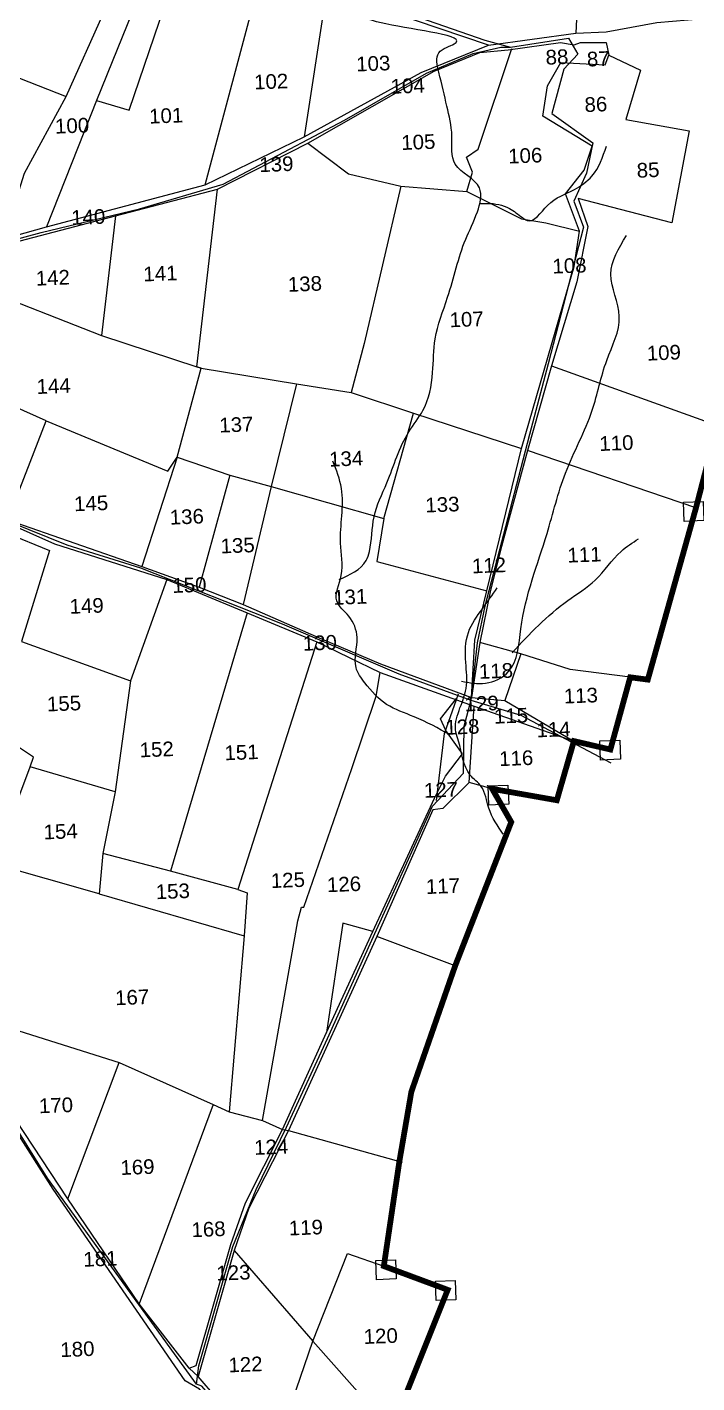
# Model space of a CAD drawing. Header units: inches. Extents: x 191726 to 254104, y 1600078 to 1621862.
# Drawn here: x 201251 to 202180, y 1614589 to 1616471 of the extents above; entities that cross this region are included whole.
import ezdxf
from ezdxf.enums import TextEntityAlignment as Align

# ---------------------------------------------------------------- set-up
doc = ezdxf.new("R2010")
doc.units = ezdxf.units.IN
doc.header["$LTSCALE"] = 15
doc.header["$MEASUREMENT"] = 0
doc.linetypes.add('ACAD_ISO02W100', pattern=[15, 12, -3])
for name, color, linetype in [('PLOT', 7, 'Continuous'), ('PLOT NO', 7, 'Continuous'), ('ROAD', 1, 'Continuous'), ('STREAM', 4, 'Continuous'), ('VILLAGE BOUNDARY STONES', 1, 'Continuous'), ('VILLAGE BOUNDAY', 5, 'Continuous')]:
    doc.layers.add(name, color=color, linetype=linetype)
doc.styles.get("Standard").update_dxf_attribs({"font": 'arial.ttf'})

msp = doc.modelspace()

# ---------------------------------------------------------------- linework, layer by layer
at = {"layer": 'PLOT'}
for points in [[(200964.2, 1616168.3), (201115.5, 1616164.7), (201168.7, 1616161.4), (201218.8, 1616177.1), (201278, 1616193.6), (201498.2, 1616251.9), (201635.5, 1616318.4), (201797.8, 1616407.6), (201891.3, 1616445.6), (202012.3, 1616462.2), (202054.3, 1616464.3), (202124.4, 1616477), (202276.5, 1616489.9), (202297.9, 1616481.5), (202333.9, 1616479.1), (202366.8, 1616476.3), (202387.2, 1616528.1), (202471.3, 1616702.8), (202527.5, 1616746.4), (202546.5, 1616840.2), (202527, 1616877.1)], [(201686, 1616693.6), (201753.3, 1616689.7), (201801.4, 1616664.6), (201889.9, 1616602.5), (201921.2, 1616562.4), (201990.5, 1616522.6), (202013.8, 1616491.5), (202012.3, 1616462.2)], [(201347.7, 1616368.8), (201392.6, 1616355.2), (201442, 1616499.3), (201486.5, 1616484.4), (201542.6, 1616648.9)], [(201891.3, 1616445.6), (201755.6, 1616491.2), (201663.5, 1616501.9), (201648.2, 1616509.4), (201573.5, 1616535.1), (201516.7, 1616572.7), (201448.2, 1616609.2), (201419.1, 1616620.4), (201392, 1616537.6), (201411.7, 1616528), (201347.7, 1616368.8), (201278, 1616193.6)], [(201218.8, 1616177.1), (201247.8, 1616267.8), (201305.4, 1616374.5), (201357.8, 1616491.1), (201392, 1616537.6)], [(201498.2, 1616251.9), (201573.5, 1616535.1)], [(201663.5, 1616501.9), (201635.5, 1616318.4)], [(201074.4, 1616465), (201305.4, 1616374.5)], [(201222.3, 1616169.2), (201373.8, 1616208.8), (201515.1, 1616246), (201640.4, 1616309.7), (201815.6, 1616409.7), (201879, 1616435.3), (201918.3, 1616439.2), (201991.2, 1616449.4), (202009.8, 1616445.9), (202018.6, 1616449.3), (202054.5, 1616449.2), (202057.9, 1616431.6), (202102, 1616410.8), (202081.5, 1616342.6), (202169.4, 1616326.6), (202145.2, 1616199.2), (202015.7, 1616233), (202028.8, 1616193.8), (202013.7, 1616117.1), (201978.6, 1616000.8), (201945.4, 1615883.1), (201908, 1615744.9), (201893.7, 1615686.9), (201879.1, 1615616.5), (201867.6, 1615540.4)], [(201861.2, 1616242.5), (201868.8, 1616269.4), (201860.6, 1616290.1), (201876.8, 1616301.2), (201923.3, 1616440.9)], [(201867.6, 1615540.4), (201872.4, 1615620.1), (201888.8, 1615688.5), (201936.8, 1615885.8), (202009.8, 1616138.3), (202017.5, 1616187.6), (201998.1, 1616239.3), (202023.9, 1616272.1), (202034.9, 1616305.3), (201966.5, 1616347), (201972.9, 1616389), (201991.6, 1616421.8), (202053.1, 1616418.4), (202057.9, 1616431.6)], [(201640.4, 1616309.7), (201697, 1616266.9), (201769.4, 1616250), (201861.2, 1616242.5), (201936.9, 1616204.7), (201970.5, 1616199.3), (202017.5, 1616187.6)], [(201277.5, 1615924.5), (201446.6, 1615854.6), (201459.3, 1615873.8), (201492.6, 1615997.3), (201486.7, 1615999.4), (201515.1, 1616246)], [(201769.4, 1616250), (201718.7, 1616031.7), (201700.8, 1615963.6)], [(201373.8, 1616208.8), (201354.3, 1616042.7)], [(201112.5, 1616155.6), (201121.1, 1616129.3), (201179.6, 1616111.1), (201354.3, 1616042.7), (201486.7, 1615999.4), (201492.6, 1615997.3), (201624.7, 1615975.7), (201700.8, 1615963.6), (201787, 1615934.8), (201936.8, 1615885.8)], [(201223.7, 1615768.5), (201224.7, 1615786.9), (201277.5, 1615924.5), (201139.7, 1615986), (201065.4, 1616012.1), (201018.9, 1615975.5), (200987.8, 1615943.9)], [(201978.6, 1616000.8), (202208.6, 1615918)], [(201624.7, 1615975.7), (201589.7, 1615833)], [(201459.3, 1615873.8), (201532.2, 1615849), (201589.7, 1615833), (201746.2, 1615788.7), (201787, 1615934.8)], [(202178.9, 1615803.5), (201945.4, 1615883.1)], [(201459.3, 1615873.8), (201410.3, 1615722.1)], [(201532.2, 1615849), (201489.7, 1615693.7)], [(201589.7, 1615833), (201551.1, 1615669.4)], [(201152.1, 1615814.5), (201289.2, 1615753.6), (201445, 1615704.1), (201556.6, 1615657.8), (201653, 1615617.5), (201740.8, 1615575), (201871.4, 1615528.2), (202009.6, 1615479.9)], [(201224.7, 1615786.9), (201410.3, 1615722.1), (201489.7, 1615693.7), (201551.1, 1615669.4), (201659.4, 1615622), (201741.2, 1615586.9), (201867.6, 1615540.4), (201914, 1615536.4), (202009.6, 1615479.9)], [(201746.2, 1615788.7), (201736.4, 1615728.9), (201888.8, 1615688.5)], [(201223.7, 1615768.5), (201282.5, 1615744.2), (201243.6, 1615618), (201394.6, 1615563.4), (201373.2, 1615409.3), (201356.1, 1615324), (201351.1, 1615268.1), (201552.3, 1615209.8), (201531.3, 1614965.5), (201577.5, 1614953.2), (201605.6, 1614941.1), (201614, 1614939.7), (201771.2, 1614895.5)], [(201445, 1615704.1), (201394.6, 1615563.4)], [(201556.6, 1615657.8), (201450.3, 1615299.5)], [(201653, 1615617.5), (201543.3, 1615273.9), (201556.6, 1615269.4), (201552.3, 1615209.8)], [(202087.7, 1615568.4), (202004.6, 1615579.4), (201936, 1615601), (201879.1, 1615616.5)], [(201936, 1615601), (201914, 1615536.4)], [(201577.5, 1614953.2), (201626.7, 1615230.6), (201631.6, 1615249.2), (201635.2, 1615249.4), (201701.4, 1615441.7), (201735.4, 1615542.1), (201740.8, 1615575)], [(201475.9, 1614609.6), (201485.6, 1614613.3), (201533.9, 1614781.5), (201554.2, 1614838.9), (201605.6, 1614941.1), (201666.7, 1615075.5), (201730.8, 1615215.5), (201816.1, 1615400.8), (201831.3, 1615431.1), (201855.3, 1615462.4), (201832.1, 1615494.4), (201824.7, 1615511), (201846.7, 1615539.2)], [(201896.3, 1615413.6), (201864.4, 1615422.2), (201871.4, 1615528.2)], [(201185.9, 1615264.6), (201204.8, 1615309.6), (201255.3, 1615444.3), (201260.2, 1615457.6), (201190.4, 1615503.9), (201133.8, 1615510.8)], [(201373.2, 1615409.3), (201255.3, 1615444.3)], [(201864.4, 1615422.2), (201827.8, 1615386.5), (201813.8, 1615384.7), (201736.2, 1615208.7), (201614, 1614939.7), (201558.7, 1614831.5), (201538.5, 1614773.2), (201488.4, 1614598.1)], [(201543.3, 1615273.9), (201450.3, 1615299.5), (201356.1, 1615324)], [(201351.1, 1615268.1), (201204.8, 1615309.6)], [(201730.8, 1615215.5), (201689.2, 1615227.1), (201666.7, 1615075.5)], [(201844.9, 1615167.9), (201736.2, 1615208.7)], [(201204.3, 1615089), (201379.1, 1615033.8), (201509.1, 1614975.6), (201531.3, 1614965.5)], [(201675.9, 1614353.1), (201587.3, 1614467.1), (201490.2, 1614580.7), (201470.5, 1614592), (201287.3, 1614857.9), (201182, 1615023.3)], [(201590.2, 1614479.8), (201488.4, 1614598.1), (201475.9, 1614609.6), (201406.9, 1614698.9), (201307.6, 1614844.8), (201186.9, 1615027.4)], [(201307.6, 1614844.8), (201379.1, 1615033.8)], [(201509.1, 1614975.6), (201406.9, 1614698.9)], [(201538.5, 1614773.2), (201647.7, 1614647.3), (201756.8, 1614523.9)], [(201590.2, 1614479.8), (201647.7, 1614647.3), (201695.8, 1614768.8), (201746, 1614751.3)]]:
    msp.add_lwpolyline(points, dxfattribs=at)
at = {"layer": 'ROAD'}
for points in [[(201772.6, 1616491.8), (201886.1, 1616452.6), (201921.6, 1616442.8), (202002.1, 1616455.5), (202015, 1616433.3), (201995.8, 1616412.4), (201978.8, 1616350.8), (202036, 1616309.9), (202026.9, 1616268.1), (202009.7, 1616229.1), (202022.7, 1616193.1), (201973.9, 1616003.6), (201948, 1615905.4), (201914.9, 1615777.4), (201886.1, 1615667.2), (201875.5, 1615616.4), (201866.5, 1615536.5), (201936.1, 1615515.8), (202060.6, 1615449.5)], [(200947.6, 1616161.2), (201123.8, 1616158.7), (201174.8, 1616159.7), (201270.8, 1616185.7), (201407.2, 1616218.5), (201523, 1616252.6), (201691.5, 1616341.5), (201805.2, 1616406.6), (201869.7, 1616433.9), (201908.4, 1616442.9), (201921.6, 1616442.8)], [(201486, 1614587.7), (201455.7, 1614629.4), (201279.7, 1614873.5), (201170.7, 1615047.3), (200991.5, 1615342.3), (200896.5, 1615436.2), (200842.7, 1615506.2), (200832.6, 1615518.4), (200808.1, 1615592.7), (200787.7, 1615702.1), (200776.8, 1615788.1), (200732.2, 1615924.1), (200697.8, 1616025.1)], [(200878.8, 1616026.6), (200895.9, 1616007.9), (200975, 1615952.4), (201030.6, 1615899.4), (201069.4, 1615867.9), (201124.6, 1615839), (201200.6, 1615794.7), (201306.5, 1615752.2), (201408.7, 1615720.5), (201605.2, 1615642.4), (201766.8, 1615573), (201866.5, 1615536.5)], [(201818.9, 1615397.6), (201830.2, 1615490.3), (201849.5, 1615545.4)], [(201741.9, 1614267.2), (201616.7, 1614441.3), (201547.3, 1614522.3), (201493.5, 1614584.9), (201486, 1614587.7), (201489.3, 1614613.1), (201536.7, 1614778.7), (201569, 1614857.6), (201610.8, 1614944.3), (201667.7, 1615067.2), (201727, 1615198.4), (201813.4, 1615389.6), (201856.5, 1615435.6), (201857.5, 1615500.6), (201866.9, 1615537.1)]]:
    msp.add_lwpolyline(points, dxfattribs=at)
at = {"layer": 'STREAM'}
for points in [[(201683.9, 1615704), (201721.3, 1615730.3), (201726, 1615743), (201732.4, 1615790.9), (201750.2, 1615838.3), (201780.7, 1615909), (201800.2, 1615938.8), (201813.7, 1615991.2), (201817.1, 1616038), (201834.5, 1616095.7), (201859.5, 1616176.2), (201875.7, 1616214.2), (201878.5, 1616247.5), (201845, 1616280.4), (201840.4, 1616319.6), (201833.5, 1616360.9), (201822.3, 1616408.1), (201822.3, 1616435.1), (201843.6, 1616447.3), (201748.9, 1616475.1), (201704.9, 1616486.8), (201641.1, 1616498.8), (201606.3, 1616513), (201589.8, 1616536.2), (201569, 1616563.4), (201546.6, 1616578.1), (201521.2, 1616591.6), (201498.4, 1616616.6), (201439, 1616674.4)], [(201878.3, 1616225.7), (201884.6, 1616225.9), (201889.7, 1616226.1), (201920.1, 1616219), (201938.3, 1616206.3), (201944.7, 1616202.4), (201972.9, 1616223.2), (202010.4, 1616245.4), (202034.6, 1616264), (202054.8, 1616305.3)], [(201853.7, 1615563.1), (201887, 1615560.2), (201918.6, 1615576), (201936, 1615635.8), (201972.3, 1615767.9), (201998, 1615851.9), (202035.1, 1615939), (202055.2, 1616008.2), (202072.6, 1616069.1), (202060.9, 1616127.7), (202082.6, 1616181.5)], [(201837.8, 1615488.6), (201788, 1615513.6), (201749.9, 1615530.8), (201719.7, 1615560.7), (201707.4, 1615582), (201708.9, 1615623.6), (201697.4, 1615653.2), (201680.9, 1615674.3), (201686.8, 1615709.8), (201686.1, 1615754.4), (201687.2, 1615830.6), (201675.4, 1615868.5)], [(201923.9, 1615602.4), (202001, 1615674.9), (202039.3, 1615703.4), (202075.1, 1615743.2), (202099.3, 1615760.7)], [(201911.7, 1615350.5), (201891.6, 1615387), (201881.1, 1615416.7), (201865.9, 1615432.7), (201849.5, 1615479.8), (201845.9, 1615492.1), (201860.1, 1615552.8), (201859.7, 1615589.1), (201863.3, 1615630.7), (201882.7, 1615663.6), (201903.4, 1615692.4)]]:
    msp.add_spline(points, degree=3, dxfattribs=at)
at = {"layer": 'VILLAGE BOUNDARY STONES'}
for points in [[(202161.5, 1615811.3), (202189, 1615812.4), (202190, 1615785.8), (202162.6, 1615784.7)], [(202045.6, 1615480.2), (202073.1, 1615481.3), (202074.1, 1615454.7), (202046.7, 1615453.6)], [(201890.7, 1615417.8), (201918.1, 1615418.9), (201919.2, 1615392.3), (201891.7, 1615391.2)], [(201734.8, 1614759.1), (201762.3, 1614760.2), (201763.3, 1614733.6), (201735.9, 1614732.5)], [(201817.5, 1614730.2), (201845, 1614731.3), (201846, 1614704.7), (201818.6, 1614703.6)]]:
    msp.add_lwpolyline(points, close=True, dxfattribs=at)
at = {"layer": 'VILLAGE BOUNDAY', "linetype": 'ACAD_ISO02W100', "ltscale": 0.2, "const_width": 8}
msp.add_lwpolyline([(202208.6, 1615918), (202178.9, 1615803.5), (202112.1, 1615565.2), (202087.7, 1615568.4), (202060.2, 1615468.2), (202009.6, 1615479.9), (201985.9, 1615397.8), (201896.3, 1615413.6), (201922.7, 1615367.5), (201844.9, 1615167.9), (201784.2, 1614993.3), (201767.5, 1614896.3), (201746, 1614751.3), (201834.6, 1614718.4), (201756.8, 1614523.9)], dxfattribs=at)

# ---------------------------------------------------------------- texts
at = {"layer": 'PLOT NO'}
for s, p in [('103', (201731.3, 1616420.2)), ('88', (201986.1, 1616429.3)), ('87', (202043.4, 1616426.7)), ('102', (201589.7, 1616395.2)), ('104', (201779.1, 1616389.2)), ('86', (202040.1, 1616363.6)), ('101', (201444.1, 1616347.8)), ('100', (201313.6, 1616333.9)), ('105', (201793.8, 1616311.2)), ('106', (201942.1, 1616292.4)), ('139', (201597, 1616280.5)), ('85', (202112.5, 1616272.4)), ('140', (201336, 1616207.2)), ('108', (202003.4, 1616139.7)), ('142', (201286.9, 1616122.9)), ('141', (201436.1, 1616128.8)), ('138', (201636.5, 1616114.4)), ('107', (201860.8, 1616065.2)), ('109', (202134.3, 1616018.9)), ('144', (201288, 1615972.6)), ('137', (201541.4, 1615919.1)), ('110', (202068.5, 1615893.5)), ('134', (201693.7, 1615871.8)), ('145', (201340, 1615809.9)), ('133', (201827.2, 1615808.2)), ('136', (201472.7, 1615791.3)), ('135', (201543.2, 1615751.4)), ('111', (202024.2, 1615738.6)), ('112', (201891.8, 1615723.7)), ('150', (201476.3, 1615696.5)), ('149', (201333.8, 1615667.6)), ('131', (201699.3, 1615680)), ('130', (201657.2, 1615616.3)), ('118', (201901.5, 1615577.3)), ('155', (201302.4, 1615532.1)), ('129', (201881.7, 1615532.1)), ('113', (202019.2, 1615543.1)), ('115', (201922.4, 1615515.1)), ('128', (201854.9, 1615499.7)), ('114', (201981.3, 1615496.1)), ('152', (201431, 1615468.4)), ('151', (201548.6, 1615464.3)), ('116', (201929.5, 1615456.2)), ('127', (201825.3, 1615412.2)), ('154', (201297.7, 1615354.5)), ('125', (201612.9, 1615287)), ('153', (201453.3, 1615271.5)), ('126', (201690.7, 1615281.3)), ('117', (201827.9, 1615278.7)), ('167', (201396.9, 1615124.4)), ('170', (201291.3, 1614974.5)), ('124', (201589.7, 1614916.7)), ('169', (201404.3, 1614888.8)), ('168', (201502.8, 1614802.5)), ('119', (201637.8, 1614804.9)), ('181', (201352.9, 1614761.5)), ('123', (201537.4, 1614742.2)), ('120', (201741.7, 1614654.3)), ('180', (201321, 1614636.1)), ('122', (201554.1, 1614614.9))]:
    msp.add_text(s, height=20.34, rotation=2.2624, dxfattribs=at).set_placement(p, align=Align.MIDDLE_CENTER)

doc.saveas('drawing.dxf')
